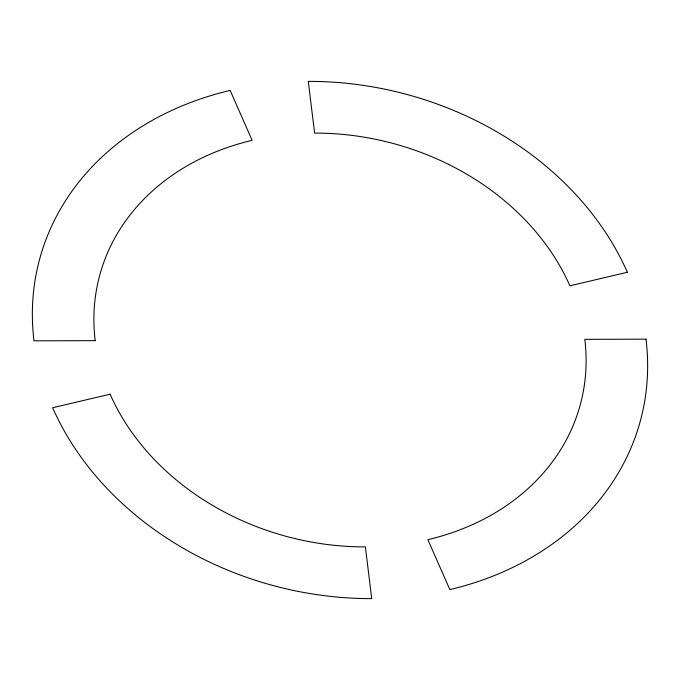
<?xml version="1.0" encoding="UTF-8"?>
<svg xmlns="http://www.w3.org/2000/svg" width="680" height="680" viewBox="0 0 680 680"><rect width="100%" height="100%" fill="white"/><g stroke="black" fill="none" stroke-linecap="round" stroke-linejoin="round"><path stroke-width="1.02" d="M110.109 394.188L52.64 407.736A311.058 254.49 14.9 0 0 371.722 598.612L365.381 546.89A248.846 203.592 14.9 0 1 110.109 394.188M627.36 272.264L569.891 285.812A248.846 203.592 14.9 0 0 314.619 133.11L308.278 81.388A311.058 254.49 14.9 0 1 627.36 272.264M95.2 340.663L34 340.833A311.058 254.49 14.9 0 1 230.163 90.415L252.127 140.335A248.846 203.592 14.9 0 0 95.2 340.663M646 339.167L584.8 339.337A248.846 203.592 14.9 0 1 427.873 539.665L449.837 589.586A311.058 254.49 14.9 0 0 646 339.167"/></g></svg>
